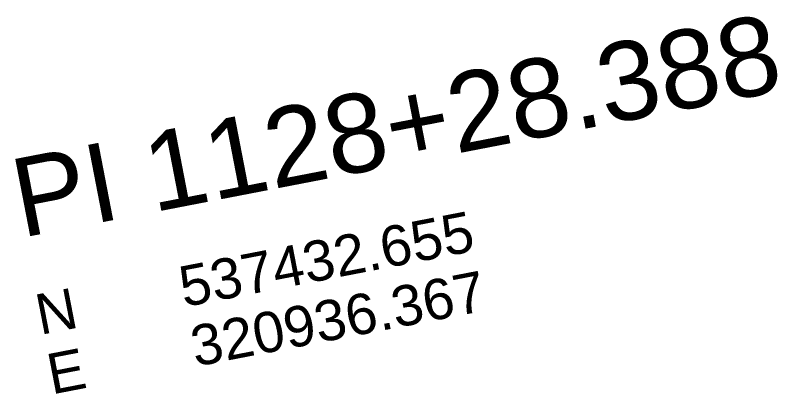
# Model space of a CAD drawing. Extents: x 320145 to 321236, y 534817 to 538266.
# Drawn here: x 320961.32 to 320995.32, y 537429.21 to 537446.04 of the extents above; entities that cross this region are included whole.
import ezdxf
from ezdxf.enums import TextEntityAlignment as Align

# ---------------------------------------------------------------- set-up
doc = ezdxf.new("R2010")
doc.units = 0
doc.layers.get('0').update_dxf_attribs({"linetype": 'CONTINUOUS'})
doc.layers.add('C-ALGN-L1000Q1-ANNO @ 1', color=1, linetype='CONTINUOUS')
doc.layers.add('C-ALGN-L1000Q1-TEXT', color=2, linetype='CONTINUOUS', lineweight=35)
doc.styles.add('Arial', font='arial.ttf')
doc.styles.add('CurveData', font='arial.ttf')

# ---------------------------------------------------------------- blocks, each defined once
blk = doc.blocks.new('curve_data_ne')
at = {"color": 0, "linetype": 'Continuous', "lineweight": -2, "transparency": 16777216, "style": 'CurveData'}
for s, p in [('N', (0, 0)), ('E', (0, -1.5))]:
    blk.add_text(s, height=1, dxfattribs=at).set_placement(p)
for tag, p in [('NORTHING', (11, 0)), ('EASTING', (11, -1.5))]:
    blk.add_attdef(tag, text='', height=1, dxfattribs=at).set_placement(p, align=Align.RIGHT)

msp = doc.modelspace()

# ---------------------------------------------------------------- block references
at = {"layer": 'C-ALGN-L1000Q1-ANNO @ 1', "xscale": 1.8, "yscale": 1.8, "zscale": 1.8, "rotation": 10.94530140316917}
msp.add_blockref('curve_data_ne', (320962.422, 537431.818), dxfattribs=at).add_auto_attribs({'NORTHING': '537432.655', 'EASTING': '320936.367'})

# ---------------------------------------------------------------- texts
at = {"layer": 'C-ALGN-L1000Q1-TEXT', "style": 'Arial'}
msp.add_text('PI 1128+28.388', height=3.5, rotation=10.9453, dxfattribs=at).set_placement((320961.254, 537437.856), align=Align.MIDDLE_LEFT)

doc.saveas('drawing.dxf')
